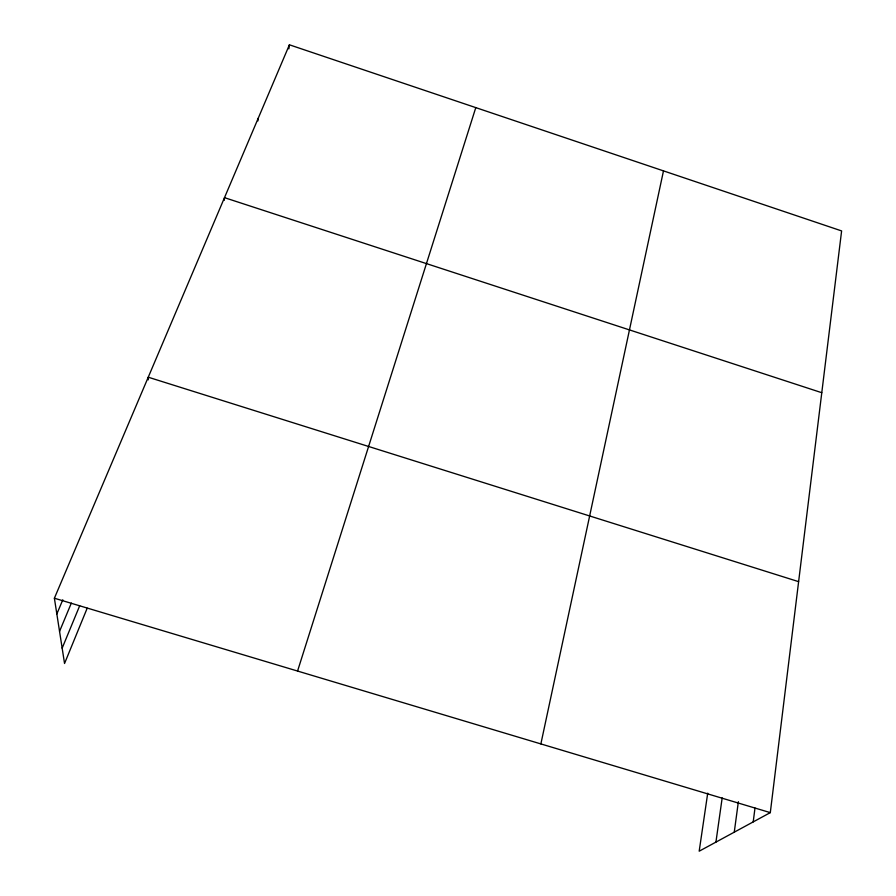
<?xml version="1.0" encoding="UTF-8"?>
<svg xmlns="http://www.w3.org/2000/svg" width="896" height="896" viewBox="0 0 896 896"><rect width="100%" height="100%" fill="white"/><g stroke="black" fill="none" stroke-linecap="round" stroke-linejoin="round"><path stroke-width="1.34" d="M148.221 379.882L148.243 377.205L798.616 581.65M224.269 200.334L224.493 197.658L821.778 392.706M257.914 120.915L258.205 118.283M707.717 793.162L699.182 851.2L770.302 812.627L841.613 230.922L289.408 44.8L54.387 598.226L64.546 663.488L87.192 608.205M753.211 821.901L754.992 808.024M288.859 48.888L289.408 44.8M734.261 832.171L738.371 801.718M715.926 842.117L722.176 797.899M540.87 743.926L663.488 170.89M297.562 671.059L475.787 107.621M62.16 648.178L79.677 605.786M59.55 631.378L71.344 603.086M56.84 613.973L62.798 599.805M54.387 598.226L770.302 812.627"/></g></svg>
